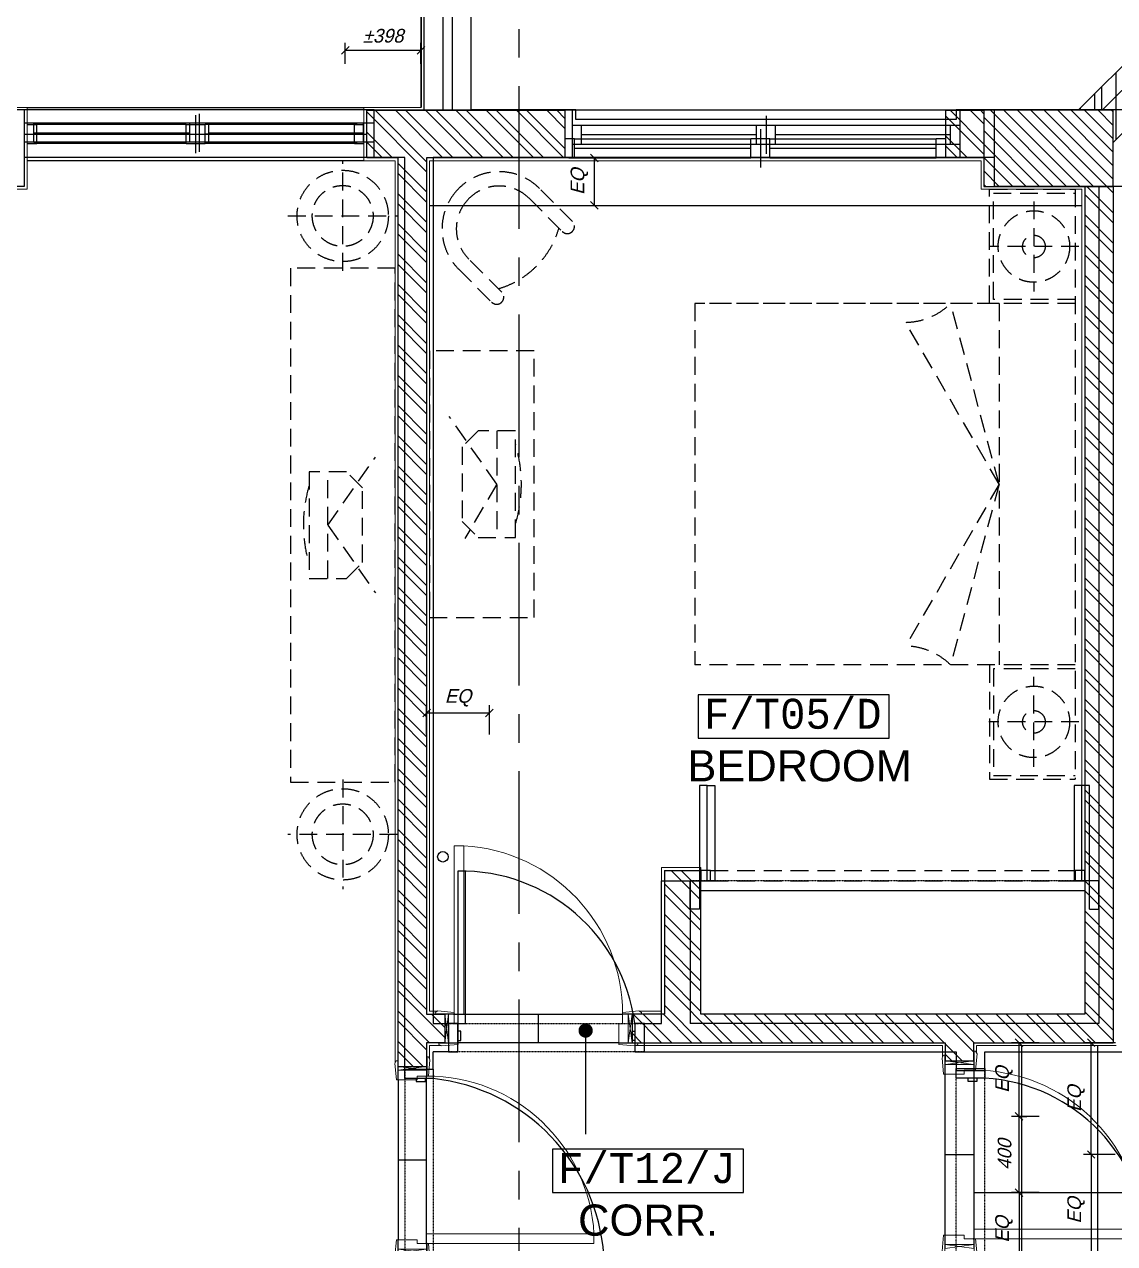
# Model space of a CAD drawing. Header units: millimetres. Extents: x 186805 to 449048, y 2167 to 51540.
# Drawn here: x 405978 to 411710, y 40375 to 46782 of the extents above; entities that cross this region are included whole.
import ezdxf
from ezdxf.enums import TextEntityAlignment as Align

# ---------------------------------------------------------------- set-up
doc = ezdxf.new("R2010")
doc.units = ezdxf.units.MM
for name, pattern in [('BC$0$DASHDOT2', [0.5, 0.25, -0.125, 0, -0.125]), ('BC$0$HIDDEN2', [0.1875, 0.125, -0.0625]), ('BC$0$XR-BAS2-BLOCK-B$1$CENTER', [2, 1.25, -0.25, 0.25, -0.25]), ('HIDDEN2', [0.1875, 0.125, -0.0625])]:
    doc.linetypes.add(name, pattern=pattern)
doc.layers.get('0').update_dxf_attribs({"linetype": 'CONTINUOUS'})
doc.layers.get('Defpoints').update_dxf_attribs({"linetype": 'CONTINUOUS'})
for name, color, linetype, lineweight in [('0-60x60-C', 3, 'CONTINUOUS', 13), ('0-akl-plasterline', 9, 'CONTINUOUS', 13), ('LINE .05 P.05', 11, 'CONTINUOUS', 5)]:
    doc.layers.add(name, color=color, linetype=linetype, lineweight=lineweight)
for name, color, linetype in [('0-AKL-P1TILES', 8, 'CONTINUOUS'), ('A-ABOVE DOOR', 1, 'HIDDEN2'), ('A-CONC-BLDG', 6, 'CONTINUOUS'), ('a-door', 4, 'CONTINUOUS'), ('A-FLORRAIL', 92, 'CONTINUOUS'), ('A-ROOM_ID', 3, 'CONTINUOUS'), ('A-ROOM_NBR', 40, 'CONTINUOUS'), ('a-wall', 140, 'CONTINUOUS'), ('A-WIND', 4, 'CONTINUOUS'), ('ALAN', 6, 'CONTINUOUS'), ('BC-A-ABOV', 8, 'BC$0$HIDDEN2'), ('BC-A-AXES', 20, 'BC$0$DASHDOT2'), ('BC-A-HATCH', 8, 'CONTINUOUS'), ('BC-A-wall', 6, 'CONTINUOUS'), ('BC-A-WINDOW', 2, 'CONTINUOUS'), ('BC-dim', 1, 'CONTINUOUS'), ('TC$0$Nak_Tiletag', 3, 'CONTINUOUS'), ('TC-FLOORING', 41, 'CONTINUOUS')]:
    doc.layers.add(name, color=color, linetype=linetype)
doc.styles.add('SITE SURVEY ROOM$0$SITE SURVEY ROOM$0$GEN-2F-FL-01-7$0$GEN-2F-FL-01-6$0$ELYSEE-STAR-2F-LAYOUT-FINAL-(REV-5)$0$ELYSEE-STAR-2F-LAYOUT-FINAL$0$STYLE1', font='archd.shx', dxfattribs={"oblique": 15})
doc.styles.add('SITE SURVEY ROOM$0$SITE SURVEY ROOM$0$XREF1$0$XREF1$0$XREF1$0$paris 2-3-4.DWG124$0$guest room-2$0$FINAL DRGS1$0$C2', font='swissk.ttf', dxfattribs={"height": 0.4})
doc.styles.add('style1', font='monos.ttf')
doc.styles.add('TC$0$Standard', font='txt')
doc.dimstyles.new('STANDARD-1', dxfattribs={"dimscale": 40, "dimtxt": 1.8, "dimasz": 1, "dimexe": 1, "dimexo": 0.5, "dimgap": 1, "dimtad": 1, "dimdec": 0, "dimrnd": 0.1, "dimzin": 3, "dimdsep": 46, "dimtxsty": 'SITE SURVEY ROOM$0$SITE SURVEY ROOM$0$GEN-2F-FL-01-7$0$GEN-2F-FL-01-6$0$ELYSEE-STAR-2F-LAYOUT-FINAL-(REV-5)$0$ELYSEE-STAR-2F-LAYOUT-FINAL$0$STYLE1', "dimblk": 'SITE SURVEY ROOM$0$SITE SURVEY ROOM$0$GEN-2F-FL-01-7$0$GEN-2F-FL-01-6$0$ELYSEE-STAR-2F-LAYOUT-FINAL-(REV-5)$0$ELYSEE-STAR-2F-LAYOUT-FINAL$0$_OBLIQUE', "dimcen": 2, "dimclrd": 1, "dimclre": 1, "dimclrt": 3, "dimadec": 0, "dimazin": 0, "dimtfac": 1, "dimtdec": 0, "dimtix": 1, "dimtmove": 2, "dimatfit": 3, "dimldrblk": 'ARCHTICK', "dimfxl": 1, "dimtolj": 1, "dimtzin": 3, "dimarcsym": 0})
doc.dimstyles.new('TC$0$POINTER', dxfattribs={"dimtxt": 80, "dimasz": 120, "dimexe": 20, "dimexo": 20, "dimgap": 20, "dimtad": 1, "dimdec": 0, "dimtxsty": 'TC$0$Standard', "dimcen": 2.5, "dimadec": 0, "dimazin": 0, "dimtfac": 1, "dimtdec": 0, "dimtix": 1, "dimtmove": 1, "dimatfit": 3, "dimldrblk": 'TC$0$_Dot', "dimfxl": 1, "dimarcsym": 0})
pattern_1 = [(315, (-189031.63, 11508.82), (-79.54951, -79.54951), []), (315, (-188978.59, 11508.82), (-79.54951, -79.54951), [])]

# ---------------------------------------------------------------- blocks, each defined once
blk = doc.blocks.new('A$C7C4A1575')
at = {"layer": 'A-ABOVE DOOR', "color": 8}
for p, q in [((37995.1, 11300), (37995.1, 10247.9)), ((38145.1, 11300), (38145.1, 10247.9)), ((40895.1, 10240), (40895.1, 11270)), ((41045.1, 10240), (41045.1, 11270)), ((39785.1, 10150), (40815.1, 10150)), ((40815.1, 10000), (39785.1, 10000)), ((37395.1, 9250), (39545.1, 9250))]:
    blk.add_line(p, q, dxfattribs=at)
at = {"layer": 'A-ABOVE DOOR', "color": 8, "linetype": 'Continuous'}
for p, q in [((38125.1, 5450), (40165.1, 5450)), ((41205.1, 5450), (43045.1, 5450)), ((40165.1, 5200), (38125.1, 5200)), ((41205.1, 5200), (43045.1, 5200))]:
    blk.add_line(p, q, dxfattribs=at)
at = {"layer": 'A-CONC-BLDG', "color": 8}
for points in [[(37245.1, 5600), (37245.1, 5200), (37945.1, 5200), (37945.1, 5600)], [(43045.1, 5600), (43045.1, 5200), (43945.1, 5200), (43945.1, 5600)]]:
    blk.add_lwpolyline(points, close=True, dxfattribs=at)
at = {"layer": 'a-door', "color": 8, "lineweight": -3}
for points in [[(38145.1, 10287.9), (38145.1, 10237.9), (37995.1, 10237.9), (37995.1, 10287.9)], [(38085.1, 10287.9), (38085.1, 10302.9), (38035.1, 10302.9), (38035.1, 10287.9)], [(41045.1, 10290), (41045.1, 10240), (40895.1, 10240), (40895.1, 10290)], [(39835.1, 10150), (39785.1, 10150), (39785.1, 10000), (39835.1, 10000)], [(40815.1, 10150), (40765.1, 10150), (40765.1, 10000), (40815.1, 10000)], [(39415.1, 9250), (39455.1, 9250), (39455.1, 8750), (39415.1, 8750)]]:
    blk.add_lwpolyline(points, close=True, dxfattribs=at)
for points in [[(40985.1, 10290), (40985.1, 10305), (40935.1, 10305), (40935.1, 10290)], [(39835.1, 10090), (39850.1, 10090), (39850.1, 10040), (39835.1, 10040)], [(40765.1, 10090), (40750.1, 10090), (40750.1, 10040), (40765.1, 10040)], [(40765.1, 10000), (40725.1, 10000), (40725.1, 9200), (40765.1, 9200), (40765.1, 10000)], [(37445.1, 9400), (37395.1, 9400), (37395.1, 9250), (37445.1, 9250)], [(37445.1, 9400), (37445.1, 8750), (37525.1, 8750)], [(39455.1, 8750), (39495.1, 8750), (39495.1, 9400)], [(39495.1, 9400), (39545.1, 9400), (39545.1, 9250), (39495.1, 9250)], [(37431.2, 9250), (37511.2, 9250)], [(37445.1, 9250), (37525.1, 9250)], [(37485.1, 9250), (37485.1, 8750)], [(37525.1, 8750), (37525.1, 9250)], [(39481.2, 9250), (39441.2, 9250)], [(39495.1, 9250), (39455.1, 9250)]]:
    blk.add_lwpolyline(points, dxfattribs=at)
for centre, radius, start, end in [((41003.4, 11291.7), 1007.6, 184.08283, 263.83272), ((38049, 11195.9), 909.6, 181.00432, 266.60367), ((40747.3, 10119.8), 920, 187.48261, 271.11217)]:
    blk.add_arc(centre, radius, start, end, dxfattribs=at)
at = {"layer": 'A-FLORRAIL', "color": 8}
for p, q in [((40845.1, 3898.1), (40845.1, 5200)), ((40945.1, 3850), (40945.1, 5200))]:
    blk.add_line(p, q, dxfattribs=at)
at = {"layer": 'a-wall', "color": 8}
for p, q in [((37995.1, 10247.9), (37995.1, 10150)), ((38145.1, 10247.9), (37995.1, 10247.9)), ((38145.1, 10150), (38145.1, 10247.9)), ((40895.1, 10240), (40895.1, 10150)), ((41045.1, 10240), (40895.1, 10240)), ((41045.1, 10240), (41045.1, 5450)), ((37995.1, 10150), (37245.1, 10150)), ((39785.1, 10150), (38145.1, 10150)), ((39785.1, 10150), (39785.1, 10000)), ((40815.1, 10150), (40895.1, 10150)), ((40815.1, 10000), (40815.1, 10150)), ((37395.1, 5600), (37395.1, 10000)), ((37395.1, 10000), (39545.1, 10000)), ((39545.1, 9250), (39545.1, 10000)), ((39785.1, 10000), (39695.1, 10000)), ((39695.1, 10000), (39695.1, 9250)), ((40895.1, 10000), (40815.1, 10000)), ((40895.1, 5450), (40895.1, 10000)), ((39695.1, 9250), (39545.1, 9250)), ((37945.1, 5450), (38125.1, 5450)), ((38125.1, 5450), (38125.1, 5200)), ((40165.1, 5200), (40165.1, 5450)), ((40165.1, 5450), (40895.1, 5450)), ((41045.1, 5450), (41205.1, 5450)), ((41205.1, 5450), (41205.1, 5200)), ((37376.7, 5200), (37090.7, 4914)), ((38125.1, 5200), (37945.1, 5200)), ((41205.1, 5200), (40165.1, 5200))]:
    blk.add_line(p, q, dxfattribs=at)
at = {"layer": 'A-WIND', "color": 8}
for p, q in [((39145.1, 5230.1), (39145.1, 5430.1)), ((42125.1, 5220), (42125.1, 5420)), ((40165.1, 5380.1), (38125.1, 5380.1)), ((38175.1, 5380.1), (38175.1, 5280.1)), ((38175.1, 5330.1), (39095.1, 5330.1)), ((39095.1, 5380.1), (39095.1, 5280.1)), ((39195.1, 5380.1), (39195.1, 5280.1)), ((39195.1, 5330.1), (40115.1, 5330.1)), ((40115.1, 5380.1), (40115.1, 5280.1)), ((41205.1, 5370), (43045.1, 5370)), ((41261.2, 5370), (41261.2, 5270)), ((42075.1, 5320), (41261.2, 5320)), ((42075.1, 5370), (42075.1, 5270)), ((42175.1, 5370), (42175.1, 5270)), ((42995.1, 5320), (42175.1, 5320)), ((42995.1, 5370), (42995.1, 5270)), ((42995.1, 5370), (42995.1, 5270)), ((40165.1, 5280.1), (38125.1, 5280.1)), ((41205.1, 5270), (43045.1, 5270))]:
    blk.add_line(p, q, dxfattribs=at)
at = {"layer": 'ALAN', "color": 8}
for p, q in [((37076.6, 4899.9), (37376.7, 5200)), ((37376.7, 5200), (38145.1, 5200)), ((38145.1, 5200), (38145.1, 5250)), ((38145.1, 5250), (40145.1, 5250)), ((40145.1, 5250), (40145.1, 5200)), ((40145.1, 5200), (40695.1, 5200)), ((40695.1, 5200), (40695.1, 3900))]:
    blk.add_line(p, q, dxfattribs=at)
blk = doc.blocks.new('A$C32DD6ECA')
at = {"layer": '0-60x60-C', "color": 16, "xscale": 0.04183124983683228, "yscale": 0.04183124983683228, "zscale": 0.04183124983683228, "rotation": 180}
blk.add_blockref('A$C7C4A1575', (4397.08, 2202.64), dxfattribs=at)
blk = doc.blocks.new('A$C02E0000E')
at = {"layer": 'LINE .05 P.05'}
for p, q in [((17, 960), (17, 1030)), ((167, 1010), (17, 1030)), ((17, 1010), (167, 1030)), ((167, 980), (167, 1030)), ((167, 1010), (17, 1010)), ((117, 980), (117, 960)), ((117, 980), (167, 980)), ((172, 980), (160.8, 980)), ((167, 984.8), (167, 974.1)), ((117, 960), (17, 960)), ((17, 120), (17, 50)), ((117, 120), (17, 120)), ((167, 50), (17, 70)), ((17, 50), (167, 70)), ((17, 70), (167, 70)), ((117, 100), (117, 120)), ((167, 100), (117, 100)), ((167, 50), (167, 100))]:
    blk.add_line(p, q, dxfattribs=at)
for points in [[(0, 1045.3), (7.5, 1060), (15, 1060), (15, 960), (8, 960)], [(184, 1065.3), (176.5, 1080), (169, 1080), (169, 980), (176, 980)], [(167, 930), (167, 980), (1047, 980), (1047, 930)], [(0, 34.9), (7.5, 20.2), (15, 20.2), (15, 120.2), (8, 120.2)], [(184, 14.7), (176.5, 0), (169, 0), (169, 100), (176, 100)]]:
    blk.add_lwpolyline(points, close=True, dxfattribs=at)
blk.add_circle((167, 979.8), 2.95, dxfattribs=at)
blk.add_arc((169.5, 978.9), 878.9, 269.83895, 356.81137, dxfattribs=at)
blk = doc.blocks.new('A$C2F7E2BB4')
at = {"layer": 'LINE .05 P.05'}
for p, q in [((120, 1035), (50, 1035)), ((70, 885), (50, 1035)), ((70, 1035), (50, 885)), ((70, 885), (70, 1035)), ((120, 935), (120, 1035)), ((965, 1035), (1035, 1035)), ((965, 935), (965, 1035)), ((1035, 885), (1015, 1035)), ((1035, 1035), (1015, 885)), ((1015, 1035), (1015, 885)), ((100, 935), (120, 935)), ((100, 935), (100, 885)), ((985, 935), (965, 935)), ((985, 885), (985, 935)), ((100, 885), (50, 885)), ((95.2, 885), (105.9, 885)), ((100, 880), (100, 891.2)), ((1035, 885), (985, 885))]:
    blk.add_line(p, q, dxfattribs=at)
for points in [[(34.7, 1052), (20, 1044.5), (20, 1037), (120, 1037), (120, 1044)], [(1050.1, 1052), (1064.8, 1044.5), (1064.8, 1037), (964.8, 1037), (964.8, 1044)], [(14.7, 868), (0, 875.5), (0, 883), (100, 883), (100, 876)], [(150, 885), (100, 885), (100, 0), (150, 0)], [(1070.3, 868), (1085, 875.5), (1085, 883), (985, 883), (985, 876)]]:
    blk.add_lwpolyline(points, close=True, dxfattribs=at)
blk.add_circle((100.2, 885), 2.95, dxfattribs=at)
blk.add_arc((101.3, 882.4), 883.7, 273.15998, 0.17023, dxfattribs=at)
blk = doc.blocks.new('A$C5934653C')
at = {"layer": 'LINE .05 P.05'}
for p, q in [((17, 966), (17, 1036)), ((167, 1016), (17, 1036)), ((17, 1016), (167, 1036)), ((167, 986), (167, 1036)), ((167, 1016), (17, 1016)), ((117, 966), (17, 966)), ((117, 986), (117, 966)), ((117, 986), (167, 986)), ((172, 986), (160.8, 986)), ((167, 990.8), (167, 980.1)), ((17, 120), (17, 50)), ((117, 120), (17, 120)), ((167, 50), (17, 70)), ((17, 50), (167, 70)), ((17, 70), (167, 70)), ((117, 100), (117, 120)), ((167, 100), (117, 100)), ((167, 50), (167, 100))]:
    blk.add_line(p, q, dxfattribs=at)
for points in [[(0, 1051.3), (7.5, 1066), (15, 1066), (15, 966), (8, 966)], [(184, 1071.3), (176.5, 1086), (169, 1086), (169, 986), (176, 986)], [(167, 936), (167, 986), (1052, 986), (1052, 936)], [(0, 34.9), (7.5, 20.2), (15, 20.2), (15, 120.2), (8, 120.2)], [(184, 14.7), (176.5, 0), (169, 0), (169, 100), (176, 100)]]:
    blk.add_lwpolyline(points, close=True, dxfattribs=at)
blk.add_circle((167, 985.8), 2.95, dxfattribs=at)
blk.add_arc((168.8, 984.6), 884.6, 269.88625, 356.85201, dxfattribs=at)
blk = doc.blocks.new('SITE SURVEY ROOM$0$SITE SURVEY ROOM$0$GEN-2F-FL-01-7$0$GEN-2F-FL-01-6$0$ELYSEE-STAR-2F-LAYOUT-FINAL-(REV-5)$0$ELYSEE-STAR-2F-LAYOUT-FINAL$0$_OBLIQUE')
at = {"color": 0, "linetype": 'ByBlock'}
blk.add_line((-0.5, -0.5), (0.5, 0.5), dxfattribs=at)
blk = doc.blocks.new('*D336')
at = {"layer": 'BC-dim', "color": 1, "lineweight": -2, "transparency": 16777216}
for p, q in [((706730.7, 80328.8), (706730.7, 80481.9)), ((707060.7, 80328.8), (707060.7, 80481.9)), ((706730.7, 80441.9), (707060.7, 80441.9))]:
    blk.add_line(p, q, dxfattribs=at)
at = {"layer": 'Defpoints', "color": 0, "transparency": 16777216}
for p in [(707060.7, 80441.9), (706730.7, 80308.8), (707060.7, 80308.8)]:
    blk.add_point(p, dxfattribs=at)
at = {"layer": 'BC-dim', "color": 1, "lineweight": -2, "transparency": 16777216, "xscale": 40, "yscale": 40, "zscale": 40, "rotation": 180}
blk.add_blockref('SITE SURVEY ROOM$0$SITE SURVEY ROOM$0$GEN-2F-FL-01-7$0$GEN-2F-FL-01-6$0$ELYSEE-STAR-2F-LAYOUT-FINAL-(REV-5)$0$ELYSEE-STAR-2F-LAYOUT-FINAL$0$_OBLIQUE', (706730.7, 80441.9), dxfattribs=at)
at = {"layer": 'BC-dim', "color": 1, "lineweight": -2, "transparency": 16777216, "xscale": 40, "yscale": 40, "zscale": 40}
blk.add_blockref('SITE SURVEY ROOM$0$SITE SURVEY ROOM$0$GEN-2F-FL-01-7$0$GEN-2F-FL-01-6$0$ELYSEE-STAR-2F-LAYOUT-FINAL-(REV-5)$0$ELYSEE-STAR-2F-LAYOUT-FINAL$0$_OBLIQUE', (707060.7, 80441.9), dxfattribs=at)
at = {"layer": 'BC-dim', "color": 3, "transparency": 16777216, "insert": (706895.7, 80521.3), "char_height": 72, "attachment_point": 5, "style": 'SITE SURVEY ROOM$0$SITE SURVEY ROOM$0$GEN-2F-FL-01-7$0$GEN-2F-FL-01-6$0$ELYSEE-STAR-2F-LAYOUT-FINAL-(REV-5)$0$ELYSEE-STAR-2F-LAYOUT-FINAL$0$STYLE1'}
blk.add_mtext('\\A1;{\\Farchd.shx;EQ}', dxfattribs=at)
blk = doc.blocks.new('_ArchTick')
at = {"color": 0, "linetype": 'ByBlock', "const_width": 0.15}
blk.add_lwpolyline([(-0.5, -0.5), (0.5, 0.5)], dxfattribs=at)
blk = doc.blocks.new('*D337')
at = {"layer": 'BC-dim', "color": 1, "lineweight": -2, "transparency": 16777216}
for p, q in [((707477.7, 83358.8), (707653.1, 83358.8)), ((707613.1, 83108.8), (707613.1, 83358.8)), ((707480.7, 83108.8), (707653.1, 83108.8))]:
    blk.add_line(p, q, dxfattribs=at)
at = {"layer": 'Defpoints', "color": 0, "transparency": 16777216}
for p in [(707457.7, 83358.8), (707613.1, 83358.8), (707460.7, 83108.8)]:
    blk.add_point(p, dxfattribs=at)
at = {"layer": 'BC-dim', "color": 1, "lineweight": -2, "transparency": 16777216, "xscale": 40, "yscale": 40, "zscale": 40}
for p, rotation in [((707613.1, 83358.8), 90), ((707613.1, 83108.8), 270)]:
    blk.add_blockref('SITE SURVEY ROOM$0$SITE SURVEY ROOM$0$GEN-2F-FL-01-7$0$GEN-2F-FL-01-6$0$ELYSEE-STAR-2F-LAYOUT-FINAL-(REV-5)$0$ELYSEE-STAR-2F-LAYOUT-FINAL$0$_OBLIQUE', p, dxfattribs=dict(at, rotation=rotation))
at = {"layer": 'BC-dim', "color": 3, "transparency": 16777216, "insert": (707533.7, 83233.8), "char_height": 72, "attachment_point": 5, "rotation": 90, "style": 'SITE SURVEY ROOM$0$SITE SURVEY ROOM$0$GEN-2F-FL-01-7$0$GEN-2F-FL-01-6$0$ELYSEE-STAR-2F-LAYOUT-FINAL-(REV-5)$0$ELYSEE-STAR-2F-LAYOUT-FINAL$0$STYLE1'}
blk.add_mtext('\\A1;{\\Farchd.shx;EQ}', dxfattribs=at)
blk = doc.blocks.new('TC$0$_Dot')
at = {"color": 0, "linetype": 'ByBlock', "lineweight": -2}
blk.add_line((-0.5, 0), (-1, 0), dxfattribs=at)
at = {"color": 0, "linetype": 'ByBlock', "const_width": 0.5}
blk.add_lwpolyline([(-0.25, 0, 1), (0.25, 0, 1)], format="xyb", close=True, dxfattribs=at)
blk = doc.blocks.new('*D291')
at = {"layer": 'BC-dim', "color": 1, "lineweight": -2, "transparency": 16777216}
for p, q in [((709951.2, 78708.8), (709805.7, 78708.8)), ((709845.7, 78321.4), (709845.7, 78708.8)), ((709951.2, 78321.4), (709805.7, 78321.4))]:
    blk.add_line(p, q, dxfattribs=at)
at = {"layer": 'Defpoints', "color": 0, "transparency": 16777216}
for p in [(709845.7, 78708.8), (709971.2, 78708.8), (709971.2, 78321.4)]:
    blk.add_point(p, dxfattribs=at)
at = {"layer": 'BC-dim', "color": 1, "lineweight": -2, "transparency": 16777216, "xscale": 40, "yscale": 40, "zscale": 40}
for p, rotation in [((709845.7, 78708.8), 90), ((709845.7, 78321.4), 270)]:
    blk.add_blockref('SITE SURVEY ROOM$0$SITE SURVEY ROOM$0$GEN-2F-FL-01-7$0$GEN-2F-FL-01-6$0$ELYSEE-STAR-2F-LAYOUT-FINAL-(REV-5)$0$ELYSEE-STAR-2F-LAYOUT-FINAL$0$_OBLIQUE', p, dxfattribs=dict(at, rotation=rotation))
at = {"layer": 'BC-dim', "color": 3, "transparency": 16777216, "insert": (709766.2, 78515.1), "char_height": 72, "attachment_point": 5, "rotation": 90, "style": 'SITE SURVEY ROOM$0$SITE SURVEY ROOM$0$GEN-2F-FL-01-7$0$GEN-2F-FL-01-6$0$ELYSEE-STAR-2F-LAYOUT-FINAL-(REV-5)$0$ELYSEE-STAR-2F-LAYOUT-FINAL$0$STYLE1'}
blk.add_mtext('\\A1;{\\Farchd.shx;EQ}', dxfattribs=at)
blk = doc.blocks.new('*D292')
at = {"layer": 'BC-dim', "color": 1, "lineweight": -2, "transparency": 16777216}
for p, q in [((709951.2, 77921.4), (709805.7, 77921.4)), ((709845.7, 77921.4), (709845.7, 77533.9)), ((709951.2, 77533.9), (709805.7, 77533.9))]:
    blk.add_line(p, q, dxfattribs=at)
at = {"layer": 'Defpoints', "color": 0, "transparency": 16777216}
for p in [(709971.2, 77921.4), (709845.7, 77533.9), (709971.2, 77533.9)]:
    blk.add_point(p, dxfattribs=at)
at = {"layer": 'BC-dim', "color": 1, "lineweight": -2, "transparency": 16777216, "xscale": 40, "yscale": 40, "zscale": 40}
for p, rotation in [((709845.7, 77921.4), 90), ((709845.7, 77533.9), 270)]:
    blk.add_blockref('SITE SURVEY ROOM$0$SITE SURVEY ROOM$0$GEN-2F-FL-01-7$0$GEN-2F-FL-01-6$0$ELYSEE-STAR-2F-LAYOUT-FINAL-(REV-5)$0$ELYSEE-STAR-2F-LAYOUT-FINAL$0$_OBLIQUE', p, dxfattribs=dict(at, rotation=rotation))
at = {"layer": 'BC-dim', "color": 3, "transparency": 16777216, "insert": (709766.2, 77727.7), "char_height": 72, "attachment_point": 5, "rotation": 90, "style": 'SITE SURVEY ROOM$0$SITE SURVEY ROOM$0$GEN-2F-FL-01-7$0$GEN-2F-FL-01-6$0$ELYSEE-STAR-2F-LAYOUT-FINAL-(REV-5)$0$ELYSEE-STAR-2F-LAYOUT-FINAL$0$STYLE1'}
blk.add_mtext('\\A1;{\\Farchd.shx;EQ}', dxfattribs=at)
blk = doc.blocks.new('*D293')
at = {"layer": 'BC-dim', "color": 1, "lineweight": -2, "transparency": 16777216}
for p, q in [((709845.7, 77921.4), (709845.7, 78321.4)), ((709865.7, 78321.4), (709885.7, 78321.4)), ((709865.7, 77921.4), (709885.7, 77921.4))]:
    blk.add_line(p, q, dxfattribs=at)
at = {"layer": 'Defpoints', "color": 0, "transparency": 16777216}
for p in [(709845.7, 78321.4), (709845.7, 78321.4), (709845.7, 77921.4)]:
    blk.add_point(p, dxfattribs=at)
at = {"layer": 'BC-dim', "color": 1, "lineweight": -2, "transparency": 16777216, "xscale": 40, "yscale": 40, "zscale": 40}
for p, rotation in [((709845.7, 78321.4), 90), ((709845.7, 77921.4), 270)]:
    blk.add_blockref('SITE SURVEY ROOM$0$SITE SURVEY ROOM$0$GEN-2F-FL-01-7$0$GEN-2F-FL-01-6$0$ELYSEE-STAR-2F-LAYOUT-FINAL-(REV-5)$0$ELYSEE-STAR-2F-LAYOUT-FINAL$0$_OBLIQUE', p, dxfattribs=dict(at, rotation=rotation))
at = {"layer": 'BC-dim', "color": 3, "transparency": 16777216, "insert": (709769.7, 78121.4), "char_height": 72, "attachment_point": 5, "rotation": 90, "style": 'SITE SURVEY ROOM$0$SITE SURVEY ROOM$0$GEN-2F-FL-01-7$0$GEN-2F-FL-01-6$0$ELYSEE-STAR-2F-LAYOUT-FINAL-(REV-5)$0$ELYSEE-STAR-2F-LAYOUT-FINAL$0$STYLE1'}
blk.add_mtext('\\A1;400', dxfattribs=at)
blk = doc.blocks.new('*D294')
at = {"layer": 'BC-dim', "color": 1, "lineweight": -2, "transparency": 16777216}
for p, q in [((710351.2, 78121.4), (710184.8, 78121.4)), ((710224.8, 78121.4), (710224.8, 77533.9)), ((710352.5, 77533.9), (710184.8, 77533.9))]:
    blk.add_line(p, q, dxfattribs=at)
at = {"layer": 'Defpoints', "color": 0, "transparency": 16777216}
for p in [(710371.2, 78121.4), (710224.8, 77533.9), (710372.5, 77533.9)]:
    blk.add_point(p, dxfattribs=at)
at = {"layer": 'BC-dim', "color": 1, "lineweight": -2, "transparency": 16777216, "xscale": 40, "yscale": 40, "zscale": 40}
for p, rotation in [((710224.8, 78121.4), 90), ((710224.8, 77533.9), 270)]:
    blk.add_blockref('SITE SURVEY ROOM$0$SITE SURVEY ROOM$0$GEN-2F-FL-01-7$0$GEN-2F-FL-01-6$0$ELYSEE-STAR-2F-LAYOUT-FINAL-(REV-5)$0$ELYSEE-STAR-2F-LAYOUT-FINAL$0$_OBLIQUE', p, dxfattribs=dict(at, rotation=rotation))
at = {"layer": 'BC-dim', "color": 3, "transparency": 16777216, "insert": (710145.4, 77827.7), "char_height": 72, "attachment_point": 5, "rotation": 90, "style": 'SITE SURVEY ROOM$0$SITE SURVEY ROOM$0$GEN-2F-FL-01-7$0$GEN-2F-FL-01-6$0$ELYSEE-STAR-2F-LAYOUT-FINAL-(REV-5)$0$ELYSEE-STAR-2F-LAYOUT-FINAL$0$STYLE1'}
blk.add_mtext('\\A1;{\\Farchd.shx;EQ}', dxfattribs=at)
blk = doc.blocks.new('*D295')
at = {"layer": 'BC-dim', "color": 1, "lineweight": -2, "transparency": 16777216}
for p, q in [((710352.5, 78708.8), (710184.8, 78708.8)), ((710224.8, 78121.4), (710224.8, 78708.8)), ((710351.2, 78121.4), (710184.8, 78121.4))]:
    blk.add_line(p, q, dxfattribs=at)
at = {"layer": 'Defpoints', "color": 0, "transparency": 16777216}
for p in [(710224.8, 78708.8), (710372.5, 78708.8), (710371.2, 78121.4)]:
    blk.add_point(p, dxfattribs=at)
at = {"layer": 'BC-dim', "color": 1, "lineweight": -2, "transparency": 16777216, "xscale": 40, "yscale": 40, "zscale": 40}
for p, rotation in [((710224.8, 78708.8), 90), ((710224.8, 78121.4), 270)]:
    blk.add_blockref('SITE SURVEY ROOM$0$SITE SURVEY ROOM$0$GEN-2F-FL-01-7$0$GEN-2F-FL-01-6$0$ELYSEE-STAR-2F-LAYOUT-FINAL-(REV-5)$0$ELYSEE-STAR-2F-LAYOUT-FINAL$0$_OBLIQUE', p, dxfattribs=dict(at, rotation=rotation))
at = {"layer": 'BC-dim', "color": 3, "transparency": 16777216, "insert": (710145.4, 78415.1), "char_height": 72, "attachment_point": 5, "rotation": 90, "style": 'SITE SURVEY ROOM$0$SITE SURVEY ROOM$0$GEN-2F-FL-01-7$0$GEN-2F-FL-01-6$0$ELYSEE-STAR-2F-LAYOUT-FINAL-(REV-5)$0$ELYSEE-STAR-2F-LAYOUT-FINAL$0$STYLE1'}
blk.add_mtext('\\A1;{\\Farchd.shx;EQ}', dxfattribs=at)
blk = doc.blocks.new('*D297')
at = {"layer": 'BC-dim', "color": 1, "lineweight": -2, "transparency": 16777216}
for p, q in [((706303.2, 83852.8), (706303.2, 83964)), ((706700.7, 83852.8), (706700.7, 83964)), ((706303.2, 83924), (706700.7, 83924))]:
    blk.add_line(p, q, dxfattribs=at)
at = {"layer": 'Defpoints', "color": 0, "transparency": 16777216}
for p in [(706700.7, 83924), (706303.2, 83832.8), (706700.7, 83832.8)]:
    blk.add_point(p, dxfattribs=at)
at = {"layer": 'BC-dim', "color": 1, "lineweight": -2, "transparency": 16777216, "xscale": 40, "yscale": 40, "zscale": 40, "rotation": 180}
blk.add_blockref('SITE SURVEY ROOM$0$SITE SURVEY ROOM$0$GEN-2F-FL-01-7$0$GEN-2F-FL-01-6$0$ELYSEE-STAR-2F-LAYOUT-FINAL-(REV-5)$0$ELYSEE-STAR-2F-LAYOUT-FINAL$0$_OBLIQUE', (706303.2, 83924), dxfattribs=at)
at = {"layer": 'BC-dim', "color": 1, "lineweight": -2, "transparency": 16777216, "xscale": 40, "yscale": 40, "zscale": 40}
blk.add_blockref('SITE SURVEY ROOM$0$SITE SURVEY ROOM$0$GEN-2F-FL-01-7$0$GEN-2F-FL-01-6$0$ELYSEE-STAR-2F-LAYOUT-FINAL-(REV-5)$0$ELYSEE-STAR-2F-LAYOUT-FINAL$0$_OBLIQUE', (706700.7, 83924), dxfattribs=at)
at = {"layer": 'BC-dim', "color": 3, "transparency": 16777216, "insert": (706501.9, 84000), "char_height": 72, "attachment_point": 5, "style": 'SITE SURVEY ROOM$0$SITE SURVEY ROOM$0$GEN-2F-FL-01-7$0$GEN-2F-FL-01-6$0$ELYSEE-STAR-2F-LAYOUT-FINAL-(REV-5)$0$ELYSEE-STAR-2F-LAYOUT-FINAL$0$STYLE1'}
blk.add_mtext('\\A1;%%P398', dxfattribs=at)
blk = doc.blocks.new('A$C7DAB1636')
at = {"layer": 'BC-A-HATCH'}
h = blk.add_hatch(dxfattribs=at)
h.set_pattern_fill('ANSI32', color=256, scale=300, angle=45, style=0)
h.set_pattern_definition([(270, (-189031.63, 11508.82), (-112.5, -2e-14), []), (270, (-188994.13, 11471.32), (-112.5, -2e-14), [])])
h.paths.add_polyline_path([(20342.4, 17842.1), (20342.4, 18012.1), (20158.9, 18012.1), (20519.2, 18372.4), (20696, 18195.6)])
h = blk.add_hatch(dxfattribs=at)
h.set_pattern_fill('ANSI32', color=256, scale=300, style=0)
h.set_pattern_definition(pattern_1)
h.paths.add_polyline_path([(17459.4, 17762.1), (16732.4, 17762.1), (16732.4, 13262.1), (16827.4, 13262.1), (16827.4, 13112.1), (16732.4, 13112.1), (16732.4, 12987.1), (16582.4, 12987.1), (16582.4, 17762.1), (16417.4, 17762.1), (16417.4, 18012.1), (17459.4, 18012.1)])
h = blk.add_hatch(dxfattribs=at)
h.set_pattern_fill('ANSI32', color=256, scale=300, style=0)
h.set_pattern_definition(pattern_1)
h.paths.add_polyline_path([(19662.4, 17762.1), (19462.4, 17762.1), (19462.4, 18012.1), (19662.4, 18012.1)])
h = blk.add_hatch(dxfattribs=at)
h.set_pattern_fill('ANSI31', color=1, scale=400, style=0)
h.set_pattern_definition([(315, (-189031.626, 11508.82), (-35.355339, -35.355339), [])])
h.paths.add_polyline_path([(20342.4, 17612.1), (19662.4, 17612.1), (19662.4, 18012.1), (20342.4, 18012.1)])
h = blk.add_hatch(dxfattribs=at)
h.set_pattern_fill('ANSI32', color=256, scale=300, style=0)
h.set_pattern_definition(pattern_1)
h.paths.add_polyline_path([(20342.4, 13112.1), (19609.4, 13112.1), (19609.4, 13017.6), (19459.4, 13017.6), (19459.4, 13112.1), (17812.4, 13112.1), (17812.4, 13262.1), (17982.4, 13262.1), (17982.4, 14017.1), (18174.4, 14017.1), (18174.4, 13962.1), (18174.4, 13262.1), (20192.4, 13262.1), (20192.4, 17612.1), (20342.4, 17612.1)])
at = {"layer": '0-AKL-P1TILES'}
for p, q in [((16704.9, 18027.1), (16704.9, 22192.2)), ((14632.4, 18027.1), (16402.4, 18027.1)), ((14617.4, 17887.1), (16417.4, 17887.1)), ((16402.4, 17747.1), (14632.4, 17747.1)), ((16747.4, 17512.1), (20177.4, 17512.1)), ((18174.4, 13912.1), (20192.4, 13912.1)), ((19861.8, 11952.1), (19861.8, 13097.1)), ((20261.8, 11952.1), (20261.8, 13097.1)), ((19609.4, 12324.6), (22061.3, 12324.6))]:
    blk.add_line(p, q, dxfattribs=at)
at = {"layer": '0-akl-plasterline', "color": 61}
for p, q in [((16702.4, 18027.1), (16702.4, 19593.2)), ((13677.4, 18027.1), (14632.4, 18027.1)), ((14632.4, 17747.1), (14632.4, 18027.1)), ((16402.4, 17747.1), (16402.4, 18027.1)), ((16702.4, 18027.1), (16402.4, 18027.1)), ((16567.4, 17747.1), (16402.4, 17747.1)), ((16567.4, 13006.1), (16567.4, 17747.1)), ((19647.4, 17747.1), (16747.4, 17747.1)), ((16747.4, 17747.1), (16747.4, 13277.1)), ((20177.4, 17597.1), (20177.4, 14017.1)), ((17967.4, 14032.1), (17967.4, 13277.1)), ((17967.4, 14032.1), (18174.4, 14032.1)), ((18174.4, 14032.1), (18174.4, 14017.1)), ((16747.4, 13277.1), (16788.2, 13277.1)), ((17967.4, 13277.1), (17851.6, 13277.1)), ((16747.4, 13097.1), (16747.4, 13026.3)), ((16808.2, 13097.1), (16747.4, 13097.1)), ((17831.5, 13097.1), (19444.4, 13097.1)), ((19444.4, 13097.1), (19444.4, 13036.6)), ((19624.4, 13097.1), (20357.4, 13097.1)), ((19624.4, 13056.8), (19624.4, 13097.1))]:
    blk.add_line(p, q, dxfattribs=at)
for points in [[(13677.4, 17747.1), (13677.4, 17597.1), (14632.4, 17597.1), (14632.4, 17747.1)], [(19647.4, 17747.1), (19647.4, 17597.1), (20177.4, 17597.1)]]:
    blk.add_lwpolyline(points, dxfattribs=at)
at = {"layer": 'A-ROOM_NBR'}
for points in [[(18160.6, 14712.1), (19164.3, 14712.1), (19164.3, 14940.2), (18160.6, 14940.2)], [(17394.1, 12324.6), (18397.8, 12324.6), (18397.8, 12552.7), (17394.1, 12552.7)]]:
    blk.add_lwpolyline(points, close=True, dxfattribs=at)
at = {"layer": 'BC-A-ABOV', "ltscale": 750}
for p, q in [((16291.2, 17168.7), (16291.2, 17744.7)), ((20142.4, 17597.1), (20142.4, 14497.1)), ((19925.4, 17533), (19925.4, 17059.3)), ((16003.2, 17456.7), (16579.2, 17456.7)), ((20162.3, 17296.1), (19688.5, 17296.1)), ((19742.4, 16997.1), (18142.4, 16997.1)), ((20142.4, 16997.1), (18142.4, 16997.1)), ((18142.4, 16997.1), (18142.4, 15097.1)), ((19742.4, 16047.1), (19487.9, 16997.1)), ((19742.4, 16997.1), (19742.4, 15097.1)), ((19742.4, 16047.1), (19251.7, 16897.1)), ((17101.4, 16047.1), (16851.4, 16403.5)), ((17101.4, 16327.1), (17101.4, 15767.1)), ((16213.4, 15832.3), (16463.4, 16188.8)), ((16213.4, 15552.3), (16213.4, 16112.3)), ((17101.4, 16047.1), (16933.4, 15761.5)), ((19742.4, 16047.1), (19251.7, 15197.1)), ((19742.4, 16047.1), (19487.9, 15097.1)), ((16213.4, 15832.3), (16463.4, 15475.8)), ((20142.4, 15097.1), (18142.4, 15097.1)), ((19925.4, 14561.1), (19925.4, 15034.8)), ((20162.3, 14798), (19688.5, 14798)), ((16291.2, 14495.1), (16291.2, 13919.1)), ((16579.2, 14207.1), (16003.2, 14207.1)), ((18224.4, 14017.1), (20142.4, 14017.1)), ((18224.4, 13962.1), (20142.4, 13962.1))]:
    blk.add_line(p, q, dxfattribs=at)
blk.add_lwpolyline([(16954.4, 17229.7, -0.414214), (16954.4, 17547.9), (16954.7, 17548.2, -0.414214), (17272.9, 17548.2), (17445.8, 17375.3, 1), (17498.8, 17428.3), (17325.9, 17601.3, 0.414214), (16901.6, 17601.3), (16901.3, 17601, 0.414214), (16901.3, 17176.7), (17074.3, 17003.8, 1), (17127.3, 17056.8)], format="xyb", close=True, dxfattribs=at)
for points in [[(19692.4, 16997.1), (19692.4, 16997.1), (19692.4, 17597.1), (20142.4, 17597.1)], [(20142.4, 17017.1), (19712.4, 17017.1), (19712.4, 17577.1), (20142.4, 17577.1)], [(19692.4, 15097.1), (19692.4, 15097.1), (19692.4, 14497.1), (20142.4, 14497.1)], [(20142.4, 15077.1), (19712.4, 15077.1), (19712.4, 14517.1), (20142.4, 14517.1)]]:
    blk.add_lwpolyline(points, dxfattribs=at)
for points in [[(16017.4, 17181.9), (16017.4, 14481.9), (16567.4, 14481.9), (16567.4, 17181.9)], [(17297.4, 15347.1), (17297.4, 16747.1), (16747.4, 16747.1), (16747.4, 15347.1)], [(16919.4, 16243.1), (16919.4, 15851.1), (17003.4, 15767.1), (17199.4, 15767.1), (17199.4, 16327.1), (17003.4, 16327.1)], [(16395.4, 15636.3), (16395.4, 16028.3), (16311.4, 16112.3), (16115.4, 16112.3), (16115.4, 15552.3), (16311.4, 15552.3)]]:
    blk.add_lwpolyline(points, close=True, dxfattribs=at)
for centre, radius in [((16291.2, 17456.7), 240), ((16291.2, 17456.7), 160), ((19925.4, 17296.1), 187.9), ((19925.4, 17296.1), 59.4), ((19925.4, 14798), 187.9), ((19925.4, 14798), 59.4), ((16291.2, 14207.1), 240), ((16291.2, 14207.1), 160)]:
    blk.add_circle(centre, radius, dxfattribs=at)
for centre, radius, start, end in [((16980.3, 17522.3), 466.1, 286.10345, 343.89655), ((19245.2, 17243.2), 345.6, 271.35558, 314.59957), ((16504.4, 16047.1), 726.1, 343.18827, 16.81173), ((16810.5, 15832.3), 726.1, 163.18827, 196.81173), ((19245.2, 14851), 345.6, 45.40043, 88.64442)]:
    blk.add_arc(centre, radius, start, end, dxfattribs=at)
at = {"layer": 'BC-A-AXES', "color": 8, "linetype": 'BC$0$XR-BAS2-BLOCK-B$1$CENTER', "ltscale": 600}
blk.add_line((17217.4, 19338.7), (17217.4, 5210.8), dxfattribs=at)
at = {"layer": 'BC-A-wall'}
for p, q in [((20158.9, 18012.1), (20519.2, 18372.4)), ((20696, 18195.6), (20342.4, 17842.1)), ((16417.4, 18012.1), (17459.4, 18012.1)), ((16417.4, 17762.1), (16417.4, 18012.1)), ((17459.4, 18012.1), (17459.4, 17762.1)), ((19462.4, 18012.1), (19662.4, 18012.1)), ((19462.4, 17762.1), (19462.4, 18012.1)), ((16582.4, 17762.1), (16417.4, 17762.1)), ((16582.4, 12987.1), (16582.4, 17762.1)), ((17459.4, 17762.1), (16732.4, 17762.1)), ((16732.4, 17762.1), (16732.4, 13262.1)), ((19662.4, 17762.1), (19462.4, 17762.1)), ((20192.4, 17612.1), (20192.4, 13262.1)), ((20342.4, 17612.1), (20342.4, 13112.1)), ((17982.4, 14017.1), (17982.4, 13262.1)), ((17982.4, 14017.1), (18174.4, 14017.1)), ((18174.4, 13262.1), (18174.4, 14017.1)), ((16732.4, 13262.1), (16827.4, 13262.1)), ((16827.4, 13262.1), (16827.4, 13112.1)), ((17982.4, 13262.1), (17812.4, 13262.1)), ((17812.4, 13262.1), (17812.4, 13112.1)), ((20192.4, 13262.1), (18174.4, 13262.1)), ((16827.4, 13112.1), (16732.4, 13112.1)), ((16732.4, 13112.1), (16732.4, 12987.1)), ((17812.4, 13112.1), (19459.4, 13112.1)), ((19459.4, 13112.1), (19459.4, 13017.6)), ((19609.4, 13112.1), (20342.4, 13112.1)), ((19609.4, 13017.6), (19609.4, 13112.1)), ((19459.4, 13017.6), (19609.4, 13017.6)), ((16582.4, 12987.1), (16732.4, 12987.1))]:
    blk.add_line(p, q, dxfattribs=at)
blk.add_lwpolyline([(20342.4, 17612.1), (20342.4, 18012.1), (19662.4, 18012.1), (19662.4, 17612.1)], close=True, dxfattribs=at)
at = {"layer": 'BC-A-wall', "color": 3}
for points in [[(18174.4, 14017.1), (18174.4, 13962.1), (18224.4, 13962.1), (18224.4, 14017.1)], [(20142.4, 14017.1), (20142.4, 13962.1), (20192.4, 13962.1), (20192.4, 14017.1)]]:
    blk.add_lwpolyline(points, close=True, dxfattribs=at)
at = {"layer": 'BC-A-WINDOW'}
for p, q in [((16717.4, 19323.9), (16717.4, 18012.1)), ((16967.4, 18012.1), (16967.4, 19312.8)), ((19462.4, 18012.1), (17459.4, 18012.1)), ((15517.4, 17987.1), (15517.4, 17787.1)), ((14632.4, 17937.1), (14682.4, 17937.1)), ((15467.4, 17887.1), (14667.4, 17887.1)), ((14682.4, 17837.1), (14682.4, 17937.1)), ((15467.4, 17837.1), (15467.4, 17937.1)), ((15467.4, 17937.1), (15567.4, 17937.1)), ((15567.4, 17837.1), (15567.4, 17937.1)), ((16367.4, 17887.1), (15567.4, 17887.1)), ((16352.4, 17837.1), (16352.4, 17937.1)), ((16352.4, 17937.1), (16402.4, 17937.1)), ((18487.4, 17912.1), (18487.4, 17712.1)), ((14632.4, 17837.1), (14682.4, 17837.1)), ((15467.4, 17837.1), (15567.4, 17837.1)), ((16352.4, 17837.1), (16402.4, 17837.1)), ((17509.4, 17862.1), (17459.4, 17862.1)), ((17509.4, 17762.1), (17509.4, 17862.1)), ((17509.4, 17812.1), (18437.4, 17812.1)), ((18437.4, 17762.1), (18437.4, 17862.1)), ((18537.4, 17862.1), (18437.4, 17862.1)), ((18537.4, 17762.1), (18537.4, 17862.1)), ((18537.4, 17812.1), (19412.4, 17812.1)), ((19412.4, 17762.1), (19412.4, 17862.1)), ((19462.4, 17862.1), (19412.4, 17862.1)), ((17509.4, 17762.1), (17459.4, 17762.1)), ((18537.4, 17762.1), (18437.4, 17762.1)), ((19462.4, 17762.1), (19412.4, 17762.1))]:
    blk.add_line(p, q, dxfattribs=at)
at = {"layer": 'BC-A-WINDOW', "color": 1}
for p, q in [((16817.4, 19315), (16817.4, 18012.1)), ((16867.4, 19312.8), (16867.4, 18012.1)), ((15467.4, 17937.1), (14667.4, 17937.1)), ((16367.4, 17937.1), (15567.4, 17937.1)), ((15467.4, 17837.1), (14667.4, 17837.1)), ((16367.4, 17837.1), (15567.4, 17837.1)), ((17509.4, 17862.1), (18437.4, 17862.1)), ((18537.4, 17862.1), (19412.4, 17862.1)), ((17509.4, 17762.1), (18437.4, 17762.1)), ((18537.4, 17762.1), (19412.4, 17762.1))]:
    blk.add_line(p, q, dxfattribs=at)
at = {"layer": 'BC-dim'}
blk.add_circle((16818.1, 14089.4), 27.8, dxfattribs=at)
at = {"layer": 'TC-FLOORING', "color": 2}
for p, q in [((16877.4, 13262.1), (17762.4, 13262.1)), ((17319.9, 13112.1), (17319.9, 13262.1)), ((17742.4, 13112.1), (16897.4, 13112.1)), ((19459.4, 12101.6), (19459.4, 12947.6)), ((19609.4, 12967.6), (19609.4, 12081.6)), ((16582.4, 12917.1), (16582.4, 12077.1)), ((16732.4, 12057.1), (16732.4, 12937.1)), ((16582.4, 12497.1), (16732.4, 12497.1)), ((19459.4, 12524.6), (19609.4, 12524.6))]:
    blk.add_line(p, q, dxfattribs=at)
at = {"layer": 'BC-dim', "xscale": -1, "rotation": 180}
for name, p in [('A$C2F7E2BB4', (16777.4, 14147.1)), ('A$C02E0000E', (16565.4, 13037.1)), ('A$C5934653C', (19442.4, 13067.6))]:
    blk.add_blockref(name, p, dxfattribs=at)
at = {"layer": 'A-ROOM_ID', "color": 7, "style": 'style1'}
for s, p in [('F/T05/D', (18190.5, 14840.8)), ('F/T12/J', (17424, 12453.3))]:
    blk.add_text(s, height=157.5, dxfattribs=at).set_placement(p, align=Align.MIDDLE_LEFT)
at = {"layer": 'A-ROOM_ID', "style": 'SITE SURVEY ROOM$0$SITE SURVEY ROOM$0$XREF1$0$XREF1$0$XREF1$0$paris 2-3-4.DWG124$0$guest room-2$0$FINAL DRGS1$0$C2'}
for s, p in [('BEDROOM', (18693.6, 14485.6)), ('CORR.', (17897, 12098.1))]:
    blk.add_text(s, height=163.55, dxfattribs=at).set_placement(p, align=Align.CENTER)
at = {"layer": 'BC-dim'}
for base, p1, p2, text, picture, middle, set_off in [((16702.4318676, 18327.1864785), (16304.9318676, 18236.0502953), (16702.4318676, 18236.0502953), '%%P<>', '*D297', (16503.6818676, 18403.1864785), (-689998.2361964, -65596.7858142)), ((17062.4, 14845.1), (16732.4, 14712.1), (17062.4, 14712.1), '{\\Farchd.shx;EQ}', '*D336', (16897.4, 14924.6), (-689998.2, -65596.8))]:
    dim = blk.add_linear_dim(base=base, p1=p1, p2=p2, text=text, dimstyle='STANDARD-1', dxfattribs=at)
    dim.commit()
    dim.dimension.update_dxf_attribs({"geometry": picture, "text_midpoint": middle, "insert": set_off})
for base, p1, p2, angle, picture, middle in [((17614.9, 17762.1), (17462.4, 17512.1), (17459.4, 17762.1), 270, '*D337', (17535.5, 17637.1)), ((19847.4, 13112.1), (19972.9, 12724.6), (19972.9, 13112.1), 270, '*D291', (19768, 12918.3)), ((20226.6, 13112.1), (20372.9, 12524.6), (20374.3, 13112.1), 90, '*D295', (20147.1, 12818.3)), ((20226.6, 11937.1), (20372.9, 12524.6), (20374.3, 11937.1), 270, '*D294', (20147.1, 12230.9)), ((19847.4, 11937.1), (19972.9, 12324.6), (19972.9, 11937.1), 90, '*D292', (19768, 12130.9))]:
    dim = blk.add_linear_dim(base=base, p1=p1, p2=p2, angle=angle, text='{\\Farchd.shx;EQ}', dimstyle='STANDARD-1', dxfattribs=at)
    dim.commit()
    dim.dimension.update_dxf_attribs({"geometry": picture, "text_midpoint": middle, "insert": (-689998.2, -65596.8)})
dim = blk.add_linear_dim(base=(19847.4, 12724.6), p1=(19847.4, 12324.6), p2=(19847.4, 12724.6), angle=270, dimstyle='STANDARD-1', dxfattribs=at)
dim.commit()
dim.dimension.update_dxf_attribs({"geometry": '*D293', "text_midpoint": (19771.4, 12524.6), "insert": (-689998.2, -65596.8)})
at = {"layer": 'TC$0$Nak_Tiletag', "color": 1}
blk.add_leader([(17568.5, 13175.9), (17568.5, 12631.1)], dimstyle='TC$0$POINTER', override={"dimasz": 75, "dimtad": 0}, dxfattribs=at)

msp = doc.modelspace()

# ---------------------------------------------------------------- block references
at = {"linetype": 'ByBlock'}
msp.add_blockref('A$C7DAB1636', (391360.5, 28318.7), dxfattribs=at)
at = {"layer": '0-60x60-C', "color": 16, "xscale": 23.90557308239969, "yscale": 23.90557308239969, "zscale": 23.90557308239969}
msp.add_blockref('A$C32DD6ECA', (343908.2, -1123), dxfattribs=at)

doc.saveas('drawing.dxf')
